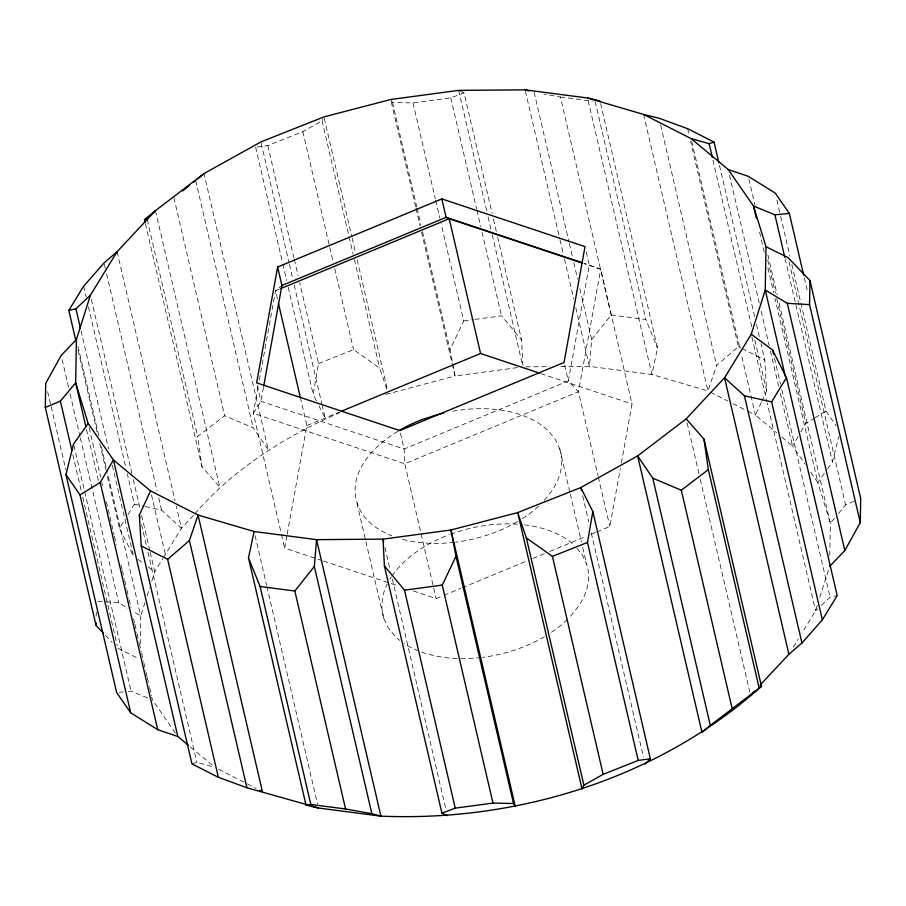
<?xml version="1.0" encoding="UTF-8"?>
<svg xmlns="http://www.w3.org/2000/svg" width="906" height="906" viewBox="0 0 906 906"><rect width="100%" height="100%" fill="white"/><g stroke="black" fill="none" stroke-linecap="round" stroke-linejoin="round"><path stroke-width="0.68" stroke-dasharray="4.53 3.4" d="M96.183 616.069L96.263 612.048M140.26 643.917L140.747 615.978L107.463 472.921M829.783 555.344L830.349 523.215L778.492 300.373M579.851 288.72L591.675 339.546L589.432 366.352L559.738 366.579M316.364 400.746L313.182 394.438L318.527 363.544L299.705 282.661M258.097 386.851L253.306 413.306L281.154 532.966M259.365 379.886L275.515 290.769L281.925 285.469M263.431 387.508L260.928 401.301L253.306 413.306L404.789 463.781L578.481 391.732L600.689 269.195L583.951 263.284M322.208 560.61L284.677 548.096L286.942 535.571M287.191 534.178L306.885 425.56L300.803 399.433M596.782 531.935L609.84 526.522L620.35 468.549M621.346 463.034L632.048 403.985L600.689 269.195L584.597 263.827M600.621 103.624L657.518 348.119L651.89 374.484L589.432 366.352L575.672 307.202M827.574 468.855L832.444 462.015L838.73 436.737M144.994 602.569L140.747 615.978L132.627 611.086M147.112 595.865L149.66 587.824M151.778 581.12L154.745 571.731L162.684 558.798M817.291 605.401L815.604 610.769L801.889 633.101M819.839 597.36L829.171 567.858M588.187 100.736L651.89 374.484L707.948 390.939L716.601 365.469L738.367 346.658L690.519 141.03M761.346 402.377L755.434 415.095L776.646 432.774M761.935 401.109L766.669 390.928L764.777 360.09L760.949 343.634M256.998 147.021L267.802 145.572L302.853 131.664L322.106 120.838L323.023 118.879M385.662 394.45L455.05 376.001L450.01 349.716L463.736 320.905L441.086 223.578M798.118 436.556L792.546 446.024L805.185 464.28M800.904 431.811L805.774 423.532L814.109 418.413M112.355 465.39L133.454 556.046L119.524 528.345L125.187 519.127M128.006 514.517L134.371 504.155L127.35 473.997M163.397 557.62L181.438 528.232L193.895 514.88M793.237 647.212L798.288 638.979M824.324 473.408L817.835 482.536L830.349 523.215L834.845 517.824M544.325 500.395L552.252 490.271A105.073 64.688 -13.1 0 0 559.761 448.855L555.355 439.546L548.56 431.143A105.073 64.688 -13.1 0 0 450.248 411.641M591.675 339.546L611.165 314.982L560.44 97.01L543.827 94.043M838.435 513.521L845.626 504.902L855.672 500.667M194.858 513.849C233.68 468.787 285.481 436.114 339.693 412.683M817.529 608.957L815.604 610.769L767.257 403.045M821.391 605.333L830.077 597.19L837.189 595.627M155.447 210.656L219.796 487.156L202.027 466.884L197.667 436.375L224.665 415.763L253.216 427.802L268.357 450.078L204.009 173.578M815.298 417.689L826 411.12L791.867 264.427M279.433 289.15L275.515 290.769L277.44 299.025M306.885 425.56L339.399 412.071M413.363 590.984L436.148 598.583L442.683 595.865M443.985 595.321L460.961 588.288M462.275 587.745L526.261 561.199M532.796 558.481L544.54 553.611M549.772 551.437L586.341 536.273M591.561 534.11L595.48 532.479M318.527 363.544L353.578 349.637L379.637 368.062L386.919 389.41M415.673 206.806L390.701 99.501L392.479 102.48L413.011 102.933L450.769 97.859L464.076 92.854L492.207 213.725M450.542 534.257L464.993 529.625A105.073 64.688 -13.1 0 1 518.855 524.325M191.947 763.883L196.874 762.308L213.612 767.042M463.736 320.905L473.521 319.591M474.925 319.41L501.494 315.832L521.607 340.09L522.898 365.458M517.417 367.61L455.05 376.001L421.437 231.562M119.286 692.309L123.227 691.946M128.471 691.459L131.087 691.221L148.731 698.424M525.797 366.839L549.84 366.658M97.837 601.437L118.697 602.694L127.984 608.288M560.44 97.01L592.388 101.166M611.165 314.982L645.887 319.501L657.518 348.119M134.371 504.155L143.895 506.273M145.254 506.567L161.585 510.191L181.438 528.232L176.308 506.216M540.893 373.612L632.048 403.985M323.544 561.052L398.617 586.069M459.716 90.86L464.076 92.854M117.905 648.334L138.765 658.673M738.367 346.658L740.882 347.938M742.139 348.584L764.777 360.09M710.451 392.207L727.937 401.109M732.943 403.657L746.691 410.645M747.937 411.279L755.434 415.095L741.357 354.574M218.652 769.307L246.149 783.294M247.395 783.928L256.149 788.379M137.939 559.342L143.533 563.475M148.018 566.771L154.745 571.731L150.26 552.467M781.946 437.19L792.546 446.024L780.055 392.377M190.52 747.076L213.85 766.521M105.538 635.389L112.197 642.354M576.884 548.221L582.162 554.755L586.567 564.064A105.073 64.688 -13.1 0 1 579.059 605.48L571.131 615.604A105.073 64.688 -13.1 0 1 568.334 618.526M826 411.12L836.159 425.775M810.723 472.264L817.835 482.536L774.947 298.199M175.424 733.056L152.502 699.964L151.698 697.337M318.901 405.797L325.243 418.425L322.366 406.035M397.881 431.279A105.073 64.688 -13.1 0 0 355.696 482.853C353.215 496.748 358.232 511.052 368.164 520.939A105.073 64.688 -13.1 0 0 391.834 535.786M365.899 541.629L383.77 618.436L388.176 627.745L394.971 636.148A105.073 64.688 -13.1 0 0 399.716 640.349M804.335 277.87L807.835 292.955M776.872 200L780.383 215.084M780.7 216.455L789.953 256.205M789.058 261.789L845.626 504.902M785.14 258.731L832.444 462.015M767.926 254.971L777.212 294.869M748.888 179.037L754.958 205.141M767.744 260.079L775.411 293.046M776.691 298.538L805.774 423.532M759.579 232.174L764.381 252.808M767.903 267.938L773.656 292.695M774.471 358.198L780.542 384.291M781.821 389.784L830.077 597.19M729.477 175.028L759.251 302.955M761.176 311.211L769.171 345.605M770.451 351.109L778.775 386.873M719.477 165.424L754.891 317.598M756.476 324.45L759.67 338.153M712.965 160.181L751.957 327.745M754.834 340.112L766.669 390.928M751.901 337.021L766.94 401.675M691.731 141.347L740.077 349.07M687.643 128.686L688.922 134.167M660.667 125.096L716.601 365.469M643.6 114.439L707.948 390.939M687.167 422.977L699.013 473.872M700.293 479.376L749.908 692.592M595.163 101.529L645.887 319.501M586.25 251.902L589.308 265.073L568.311 380.905L578.481 391.732L598.005 475.627M534.144 92.31L568.979 242.027M569.296 243.397L572.49 257.134M573.77 262.627L577.609 279.105M525.412 91.234L559.659 238.414M559.987 239.796L563.181 253.555M564.461 259.048L573.747 298.946M598.322 477.009L609.84 526.522M564.642 365.107L568.311 380.905L404.121 449.025L260.928 401.301L257.247 385.503M582.671 495.831L588.753 521.969M591.312 532.977L643.498 757.201M559.761 448.855L569.976 492.739M570.293 494.11L581.459 542.116M582.739 547.598L586.567 564.064M493.476 219.218L496.352 231.574M497.632 237.066L521.607 340.09M458.629 90.362L486.794 211.415M488.074 216.919L490.95 229.309M492.241 234.801L522.649 365.492M450.769 97.859L476.613 208.901M476.93 210.271L480.758 226.726M482.037 232.208L501.494 315.832M413.011 102.933L435.344 198.901M435.661 200.271L439.806 218.097M392.479 102.48L416.771 206.874M417.088 208.244L420.928 224.722M422.524 231.596L450.01 349.716M415.99 208.176L420.158 226.058M400.452 433.215L404.121 449.025L404.789 463.781L436.148 598.583M324.269 118.29L351.788 236.591M352.117 237.961L355.639 253.102M357.236 259.977L387.326 389.286M322.106 120.838L353.102 254.065M354.382 259.558L379.637 368.062M302.853 131.664L333.159 261.902M334.756 268.754L353.578 349.637M384.959 547.394L390.078 569.398M392.321 579.025L446.092 810.134M356.964 503.226L365.582 540.259M267.802 145.572L293.963 257.984M294.291 259.354L298.119 275.798M261.222 143.295L289.071 262.978M289.399 264.348L292.593 278.108M294.201 284.982L322.049 404.665M255.651 147.202L282.502 262.57M282.819 263.952L286.658 280.43M288.255 287.293L313.182 394.438M281.472 534.347L284.677 548.096M195.685 180.566L253.216 427.802M255.062 535.65L266.591 585.174M266.908 586.544L317.485 803.894M173.941 197.791L224.665 415.763M147.259 219.773L197.667 436.375M145.447 223.771L202.027 466.884M117.089 251.732L175.028 500.724M104.371 264.326L105.334 268.448M106.614 273.94L157.112 490.961M158.709 497.824L161.585 510.191M151.517 495.027L165.605 555.559M91.359 299.365L132.016 474.065M133.295 479.568L140.022 508.447M141.619 515.333L149.943 551.097M141.574 524.687L146.693 546.658M147.961 552.162L196.874 762.308M83.646 286.183L86.195 297.157M88.426 306.749L125.753 467.145M81.03 330.781L108.516 448.912M78.007 346.364L98.822 435.775M101.381 446.783L107.135 471.539M78.052 350.124L97.202 432.377M99.751 443.351L105.809 469.399M107.406 476.25L119.524 528.345M89.128 427.598L100.645 477.122M101.925 482.626L102.571 485.367M106.41 501.879L109.615 515.639M109.932 517.009L114.088 534.891M114.416 536.273L116.33 544.529M121.132 565.163L122.095 569.285M122.412 570.655L124.337 578.911M124.654 580.293L126.58 588.538M126.897 589.919L128.822 598.175M129.139 599.546L131.053 607.801M133.624 618.809L134.575 622.932M134.903 624.313L136.817 632.558M137.146 633.94L139.06 642.195M139.377 643.566L141.302 651.822M141.619 653.192L143.544 661.448M143.861 662.83L145.787 671.074M146.104 672.456L147.066 676.578M147.384 677.96L149.309 686.216M149.626 687.586L151.54 695.842M86.534 429.557L98.38 480.452M62.129 359.58L68.845 388.414M70.113 393.917L80.022 436.488M80.351 437.87L118.697 602.694M73.884 445.356L131.087 691.221M72.842 454.665L81.472 491.754M82.752 497.247L117.27 645.582M47.633 391.607L50.827 405.322M51.144 406.692L65.821 469.75M383.77 618.436L381.868 608.458L382.502 598.062A105.073 64.688 -13.1 0 1 387.27 583.985M538.538 506.194A105.073 64.688 -13.1 0 1 522.377 518.606M517.632 521.516A105.073 64.688 -13.1 0 1 455.661 542.15M454.314 542.309A105.073 64.688 -13.1 0 1 400.928 538.844M567.36 619.489A105.073 64.688 -13.1 0 1 549.183 633.815M544.449 636.725A105.073 64.688 -13.1 0 1 482.479 657.36M481.12 657.518A105.073 64.688 -13.1 0 1 458.413 658.549M457.111 658.503A105.073 64.688 -13.1 0 1 419.897 651.482M418.651 650.995A105.073 64.688 -13.1 0 1 403.985 643.453M389.829 579.319A105.073 64.688 -13.1 0 1 391.279 577.02M391.97 575.99A105.073 64.688 -13.1 0 1 449.387 534.631M524.393 524.857A105.073 64.688 -13.1 0 1 574.483 545.48"/><path stroke-width="1.36" d="M103.635 633.396L96.025 625.423L45.3 407.451L45.719 383.385L61.166 355.458L76.41 339.49L90.396 295.231L117.089 251.732L155.447 210.656L204.009 173.578L260.905 141.925L323.94 116.908L390.701 99.501L458.629 90.362L525.095 89.853L587.552 97.984L599.976 100.883M76.41 339.49L75.651 382.785L85.9 426.805M96.025 625.423L96.07 622.75M587.552 97.984L643.6 114.439L691.097 138.595L728.197 169.524L753.498 206.036L766 246.715L765.253 290.022L785.411 376.681M829.59 566.51L844.834 550.542L860.281 522.615L809.556 304.643L809.975 280.577L788.095 257.666L766 246.715M860.281 522.615L860.7 498.549L809.975 280.577M686.204 418.844L703.973 439.116L761.504 686.352C658.469 778.356 517.926 821.935 380.905 816.147L371.856 813.69L314.325 566.454L316.568 539.648L383.034 539.138L450.95 529.999L517.711 512.592L580.757 487.575L637.643 455.922L686.204 418.844L724.562 377.768L751.255 334.269L765.253 290.022L787.303 303.306L809.556 304.643M583.894 785.162L526.363 537.938L517.711 512.592L582.06 789.092L583.894 785.162L603.147 774.336L638.198 760.428L587.473 542.456L592.818 511.562L580.757 487.575L581.392 490.327M277.632 267.032L256.636 382.864L399.829 430.588L564.03 362.468L585.016 246.636L441.822 198.912L277.632 267.032L281.925 285.469L263.68 386.137M248.482 557.881L254.11 531.516L316.568 539.648L380.905 816.147L318.448 808.016L306.024 805.117L248.482 557.881L260.113 586.499L310.837 804.471L345.56 808.99L371.856 813.69M188.403 745.31L177.803 736.476L157.757 729.704L130.724 712.852L116.659 692.558L65.945 474.585L73.556 443.985L88.165 423.464L75.651 382.785L60.374 401.098L45.3 407.451M309.105 805.275L246.93 787.767L218.357 777.314L167.633 559.342L189.399 540.531L198.052 515.061L150.566 490.905L113.454 459.976L88.165 423.464M218.357 777.314L191.947 763.883L141.223 545.91L139.331 515.072L150.566 490.905M513.521 803.52L492.989 803.067L442.264 585.095L455.99 556.284L450.95 529.999L515.299 806.499L513.521 803.52L455.99 556.284M130.724 712.852L80 494.88L100.226 482.468L113.454 459.976L177.803 736.476M75.821 340.531L68.811 310.373L83.646 286.183L104.054 262.955L117.089 251.732M760.134 685.072L788.911 654.268L801.946 643.045L822.354 619.817L771.629 401.845L786.476 377.655L772.546 349.954L751.255 334.269M822.354 619.817L837.189 595.627L786.476 377.655M345.56 808.99L294.835 591.018L314.325 566.454M750.553 695.344L754.381 691.233M645.095 764.075L650.349 758.798L592.818 511.562M68.811 310.373L75.923 308.81L90.396 295.231M197.768 178.822L204.009 173.578M710.315 725.434L701.991 732.422L637.643 455.922L652.784 478.198L710.315 725.434L761.504 686.352M145.13 222.4L144.496 219.648L155.447 210.656M182.638 190.906L189.161 185.73M193.51 182.287L195.685 180.566M652.784 478.198L681.335 490.237L708.333 469.625L703.973 439.116M144.496 219.648L146.942 218.403M281.925 285.469L446.114 217.349L582.615 262.842M280.735 288.606L449.206 218.708L581.912 262.933M340.701 411.528L480.576 353.51L539.557 373.159M526.363 537.938L552.422 556.363L587.473 542.456M383.668 541.89L383.034 539.138L384.393 565.91L441.924 813.146L455.231 808.141L492.989 803.067M691.097 138.595L709.126 143.692L714.053 142.117L718.832 162.684M306.024 805.117L310.837 804.471M384.393 565.91L404.506 590.168L442.264 585.095M638.198 760.428L650.349 758.798M756.374 218.414L753.498 206.036L774.913 214.779L789.341 213.442L803.69 275.13M260.113 586.499L294.835 591.018M788.911 654.268L724.562 377.768L744.415 395.809L771.629 401.845M643.6 114.439L659.07 118.233L687.643 128.686L714.053 142.117M525.095 89.853L528.968 90.906M254.11 531.516L198.052 515.061L262.4 791.561L259.897 790.281M311.777 806.057L318.448 808.016M728.197 169.524L748.243 176.296L775.276 193.148L789.341 213.442M441.924 813.146L447.371 815.638M141.223 545.91L167.633 559.342M65.945 474.585L80 494.88M774.913 214.779L784.811 257.361M787.303 303.306L844.834 550.542M772.546 349.954L773.509 354.076M709.126 143.692L712.331 157.429M744.415 395.809L801.946 643.045M708.333 469.625L759.058 687.597M681.335 490.237L732.059 708.209M552.422 556.363L603.147 774.336M480.576 353.51L449.206 218.708L446.114 217.349L441.822 198.912M404.506 590.168L455.231 808.141M278.391 303.148L300.475 398.051M189.399 540.531L246.93 787.767M139.331 515.072L139.977 517.813M75.923 308.81L80.396 328.04M100.226 482.468L157.757 729.704M60.374 401.098L71.88 450.542M399.093 430.565A105.073 64.688 -13.1 0 1 422.57 419.421L438.187 414.416A105.073 64.688 -13.1 0 1 443.521 413.079"/></g></svg>
